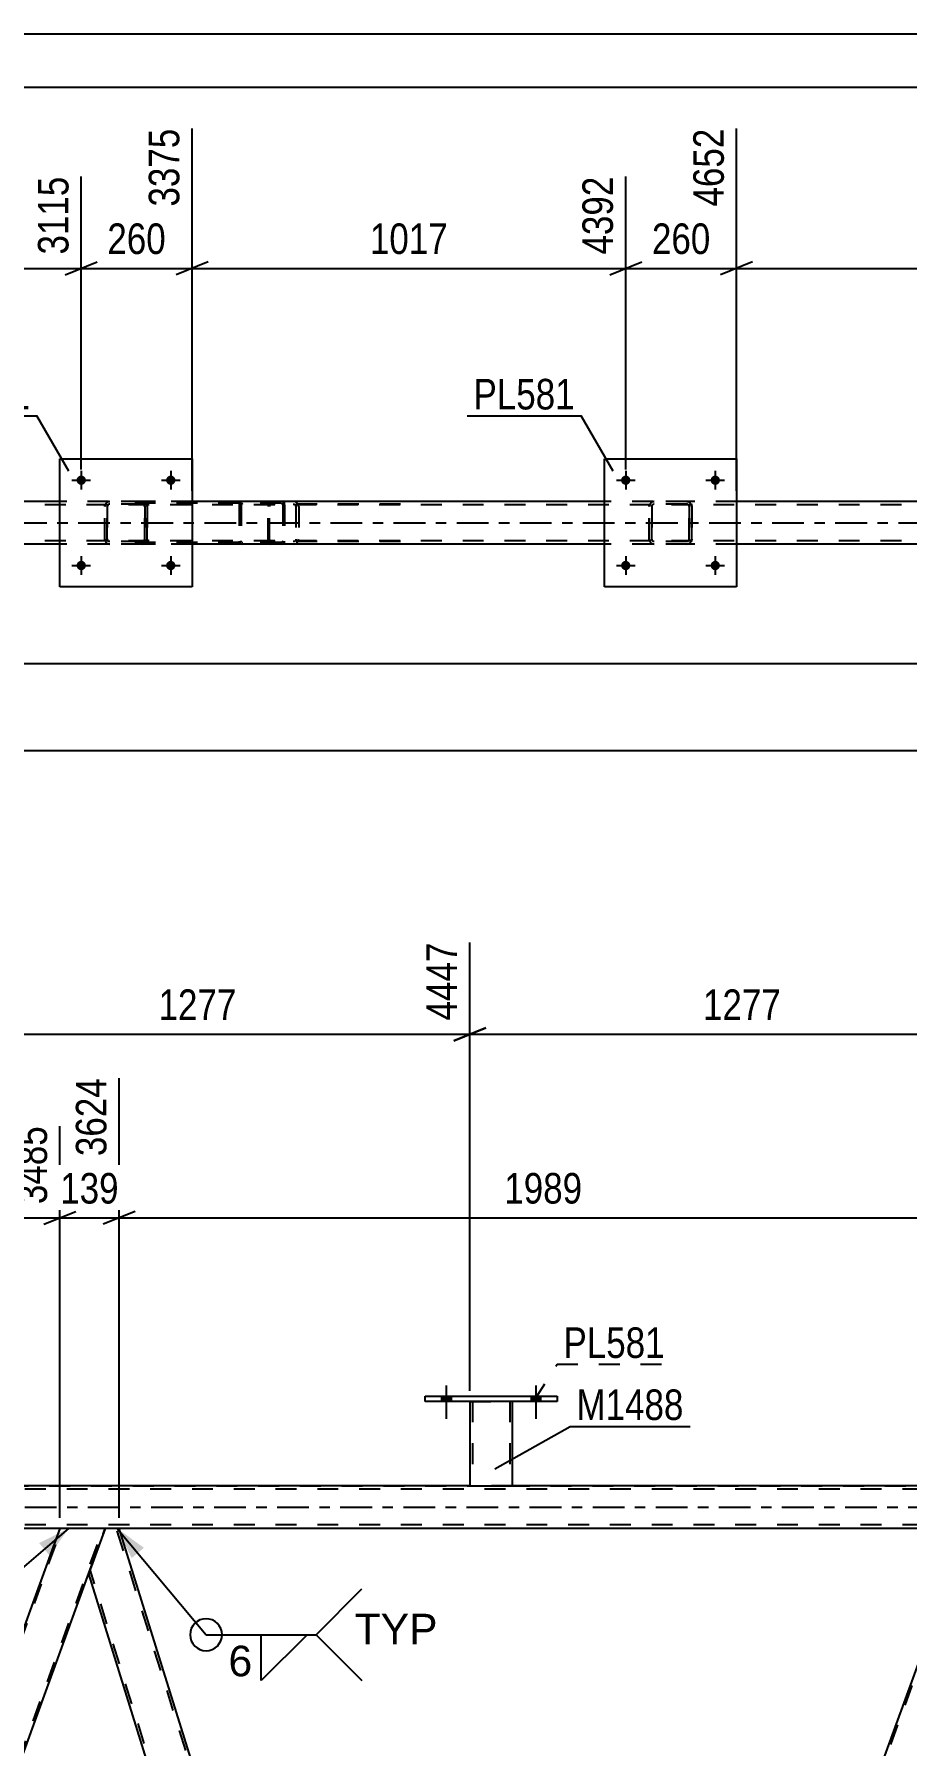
# Model space of a CAD drawing. Header units: millimetres. Extents: x 0 to 841, y 0 to 594.
# Drawn here: x 211.9 to 293.8, y 433.5 to 594 of the extents above; entities that cross this region are included whole.
import ezdxf

# ---------------------------------------------------------------- set-up
doc = ezdxf.new("R2010")
doc.units = ezdxf.units.MM
doc.linetypes.add('DXK_LINE_DOT2', pattern=[3.9198, 1.9599, -1.9599])
doc.linetypes.add('DXK_LINE_DOT3', pattern=[5.9187, 2.979, -0.9799, 0.9799, -0.9799])
doc.styles.add('Arial', font='ARIAL.TTF', dxfattribs={"height": 0.2})
doc.styles.add('Arial Narrow', font='ARIALN.TTF', dxfattribs={"height": 0.2})

# ---------------------------------------------------------------- blocks, each defined once
blk = doc.blocks.new('Unknown-814521909-1135')
at = {"color": 5, "linetype": 'Continuous'}
for p, q in [((841, 594), (0, 594)), ((836, 589), (5, 589))]:
    blk.add_line(p, q, dxfattribs=at)
blk = doc.blocks.new('Bolt-814521909-5167 - 4986')
at = {"linetype": 'Continuous'}
for points in [[(216.75, 544.17, -1), (215.87, 544.17, -1)], [(225.15, 544.17, -1), (224.27, 544.17, -1)]]:
    blk.add_hatch(color=1, dxfattribs=at).paths.add_polyline_path(points)
at = {"color": 1, "linetype": 'Continuous'}
for p, q in [((216.31, 545.05), (216.31, 543.29)), ((224.71, 545.05), (224.71, 543.29)), ((215.43, 544.17), (217.19, 544.17)), ((223.83, 544.17), (225.59, 544.17))]:
    blk.add_line(p, q, dxfattribs=at)
blk = doc.blocks.new('Part-814521909-5061 - 4986')
at = {"color": 7, "linetype": 'DXK_LINE_DOT2'}
for p, q in [((233.86, 549.87), (233.84, 549.69)), ((233.84, 546.65), (233.84, 549.69)), ((233.92, 550.03), (233.86, 549.87)), ((234.01, 550.13), (233.92, 550.03)), ((233.98, 549.69), (233.99, 549.78)), ((233.98, 546.65), (233.98, 549.69)), ((233.99, 549.78), (234.02, 549.86)), ((234.11, 550.17), (234.01, 550.13)), ((234.02, 549.86), (234.06, 549.91)), ((234.06, 549.91), (234.11, 549.93)), ((246.27, 550.17), (234.11, 550.17)), ((246.27, 549.93), (234.11, 549.93)), ((235.39, 549.93), (235.39, 550.17)), ((236.39, 550.13), (236.2, 550.17)), ((236.2, 549.93), (236.3, 549.91)), ((236.3, 549.91), (236.38, 549.86)), ((236.38, 549.86), (236.43, 549.78)), ((236.43, 549.78), (236.45, 549.69)), ((236.45, 549.69), (236.45, 546.65)), ((236.69, 549.77), (236.67, 549.87)), ((236.71, 549.69), (236.69, 549.77)), ((236.71, 549.69), (236.71, 546.65)), ((233.86, 546.46), (233.84, 546.65)), ((233.91, 546.34), (233.86, 546.46)), ((233.92, 546.31), (233.91, 546.34)), ((233.92, 546.31), (234.01, 546.2)), ((233.99, 546.55), (233.98, 546.65)), ((234.02, 546.48), (233.99, 546.55)), ((234.01, 546.2), (234.11, 546.17)), ((234.06, 546.42), (234.02, 546.48)), ((234.11, 546.41), (234.06, 546.42)), ((246.27, 546.41), (234.11, 546.41)), ((246.27, 546.17), (234.11, 546.17)), ((235.39, 546.17), (235.39, 546.41)), ((236.3, 546.42), (236.2, 546.41)), ((236.2, 546.17), (236.39, 546.2)), ((236.38, 546.48), (236.3, 546.42)), ((236.43, 546.55), (236.38, 546.48)), ((236.45, 546.65), (236.43, 546.55)), ((236.67, 546.46), (236.69, 546.56)), ((236.69, 546.56), (236.71, 546.65))]:
    blk.add_line(p, q, dxfattribs=at)
for centre, start, end in [((236.22, 549.67), 23.8494, 68.8059), ((236.22, 546.66), 291.1941, 336.1506)]:
    blk.add_arc(centre, 0.492, start, end, dxfattribs=at)
blk = doc.blocks.new('Bolt-814521909-5166 - 4986')
at = {"linetype": 'Continuous'}
for points in [[(216.75, 552.17, -1), (215.87, 552.17, -1)], [(225.15, 552.17, -1), (224.27, 552.17, -1)]]:
    blk.add_hatch(color=1, dxfattribs=at).paths.add_polyline_path(points)
at = {"color": 1, "linetype": 'Continuous'}
for p, q in [((216.31, 553.05), (216.31, 551.29)), ((224.71, 553.05), (224.71, 551.29)), ((215.43, 552.17), (217.19, 552.17)), ((223.83, 552.17), (225.59, 552.17))]:
    blk.add_line(p, q, dxfattribs=at)
blk = doc.blocks.new('Part-814521909-5015 - 4986')
at = {"color": 7, "linetype": 'DXK_LINE_DOT2'}
for p, q in [((755.79, 549.85), (91.73, 549.85)), ((226.71, 550.17), (214.31, 550.17)), ((277.79, 550.17), (265.39, 550.17)), ((755.79, 546.49), (91.73, 546.49)), ((226.71, 546.17), (214.31, 546.17)), ((277.79, 546.17), (265.39, 546.17))]:
    blk.add_line(p, q, dxfattribs=at)
at = {"color": 2, "linetype": 'Continuous'}
for p, q in [((214.31, 550.17), (175.63, 550.17)), ((265.39, 550.17), (226.71, 550.17)), ((316.47, 550.17), (277.79, 550.17)), ((214.31, 546.17), (175.63, 546.17)), ((265.39, 546.17), (226.71, 546.17)), ((316.47, 546.17), (277.79, 546.17))]:
    blk.add_line(p, q, dxfattribs=at)
at = {"color": 7, "linetype": 'DXK_LINE_DOT3'}
blk.add_line((91.73, 548.17), (755.79, 548.17), dxfattribs=at)
blk = doc.blocks.new('Part-814521909-5137 - 4986')
at = {"color": 2, "linetype": 'Continuous'}
for p, q in [((265.39, 542.17), (265.39, 554.17)), ((265.39, 554.17), (277.79, 554.17)), ((277.79, 554.17), (277.79, 542.17)), ((277.79, 542.17), (265.39, 542.17))]:
    blk.add_line(p, q, dxfattribs=at)
blk = doc.blocks.new('Bolt-814521909-5168 - 4986')
at = {"linetype": 'Continuous'}
for points in [[(267.83, 552.17, -1), (266.95, 552.17, -1)], [(276.23, 552.17, -1), (275.35, 552.17, -1)]]:
    blk.add_hatch(color=1, dxfattribs=at).paths.add_polyline_path(points)
at = {"color": 1, "linetype": 'Continuous'}
for p, q in [((267.39, 553.05), (267.39, 551.29)), ((275.79, 553.05), (275.79, 551.29)), ((266.51, 552.17), (268.27, 552.17)), ((274.91, 552.17), (276.67, 552.17))]:
    blk.add_line(p, q, dxfattribs=at)
blk = doc.blocks.new('Part-814521909-5101 - 4986')
at = {"color": 7, "linetype": 'DXK_LINE_DOT2'}
for p, q in [((235.05, 550.17), (219.72, 550.17)), ((235.05, 550.01), (219.72, 550.01)), ((231.16, 549.97), (231.13, 549.85)), ((231.13, 549.85), (231.13, 546.49)), ((231.3, 549.85), (231.31, 549.91)), ((231.3, 549.85), (231.3, 546.49)), ((231.31, 549.91), (231.35, 549.96)), ((231.47, 550.17), (231.34, 550.14)), ((231.35, 549.96), (231.41, 549.99)), ((231.41, 549.99), (231.47, 550.01)), ((235.18, 550.14), (235.05, 550.17)), ((235.05, 550.01), (235.11, 549.99)), ((235.11, 549.99), (235.14, 549.98)), ((235.14, 549.98), (235.17, 549.96)), ((235.17, 549.96), (235.2, 549.91)), ((235.2, 549.91), (235.22, 549.85)), ((235.22, 549.85), (235.22, 546.49)), ((235.39, 549.85), (235.36, 549.97)), ((235.39, 549.85), (235.39, 546.49)), ((235.05, 546.33), (219.72, 546.33)), ((235.05, 546.17), (219.72, 546.17)), ((231.13, 546.49), (231.16, 546.36)), ((231.31, 546.43), (231.3, 546.49)), ((231.35, 546.37), (231.31, 546.43)), ((231.34, 546.19), (231.47, 546.17)), ((231.35, 546.37), (231.38, 546.35)), ((231.38, 546.35), (231.41, 546.34)), ((231.41, 546.34), (231.47, 546.33)), ((235.11, 546.34), (235.05, 546.33)), ((235.05, 546.17), (235.18, 546.19)), ((235.17, 546.37), (235.11, 546.34)), ((235.2, 546.43), (235.17, 546.37)), ((235.22, 546.49), (235.2, 546.43)), ((235.36, 546.36), (235.39, 546.49))]:
    blk.add_line(p, q, dxfattribs=at)
for centre, start, end in [((231.46, 549.83), 110.7583, 155.6801), ((235.06, 549.83), 24.3199, 69.2417), ((231.46, 546.5), 204.3199, 249.2417), ((235.06, 546.5), 290.7583, 335.6801)]:
    blk.add_arc(centre, 0.331, start, end, dxfattribs=at)
blk = doc.blocks.new('Part-814521909-5131 - 4986')
at = {"color": 2, "linetype": 'Continuous'}
for p, q in [((214.31, 542.17), (214.31, 554.17)), ((214.31, 554.17), (226.71, 554.17)), ((226.71, 554.17), (226.71, 542.17)), ((226.71, 542.17), (214.31, 542.17))]:
    blk.add_line(p, q, dxfattribs=at)
blk = doc.blocks.new('Part-814521909-5132 - 4986')
at = {"color": 7, "linetype": 'DXK_LINE_DOT2'}
for p, q in [((218.51, 549.69), (218.54, 549.87)), ((218.54, 549.87), (218.51, 549.69)), ((218.51, 546.65), (218.51, 549.69)), ((218.51, 549.69), (218.51, 549.69)), ((218.51, 546.65), (218.51, 549.69)), ((218.75, 549.69), (218.77, 549.78)), ((218.77, 549.78), (218.75, 549.69)), ((218.75, 546.65), (218.75, 549.69)), ((218.75, 549.69), (218.75, 549.69)), ((218.75, 549.69), (218.75, 546.65)), ((218.77, 549.78), (218.82, 549.86)), ((218.82, 549.86), (218.77, 549.78)), ((218.8, 550.13), (218.99, 550.17)), ((218.99, 550.17), (218.8, 550.13)), ((218.82, 549.86), (218.9, 549.91)), ((218.99, 549.93), (218.9, 549.91)), ((222.03, 550.17), (218.99, 550.17)), ((222.03, 549.93), (218.99, 549.93)), ((222.03, 550.17), (222.21, 550.13)), ((222.21, 550.13), (222.03, 550.17)), ((222.12, 549.91), (222.03, 549.93)), ((222.2, 549.86), (222.12, 549.91)), ((222.2, 549.86), (222.25, 549.78)), ((222.25, 549.78), (222.2, 549.86)), ((222.25, 549.78), (222.27, 549.69)), ((222.27, 549.69), (222.25, 549.78)), ((222.27, 546.65), (222.27, 549.69)), ((222.27, 549.69), (222.27, 549.69)), ((222.27, 549.69), (222.27, 546.65)), ((222.47, 549.87), (222.51, 549.69)), ((222.51, 549.69), (222.47, 549.87)), ((222.51, 546.65), (222.51, 549.69)), ((222.51, 549.69), (222.51, 549.69)), ((222.51, 549.69), (222.51, 546.65)), ((218.51, 546.65), (218.51, 546.65)), ((218.54, 546.46), (218.51, 546.65)), ((218.51, 546.65), (218.54, 546.46)), ((218.75, 546.65), (218.75, 546.65)), ((218.77, 546.55), (218.75, 546.65)), ((218.75, 546.65), (218.77, 546.55)), ((218.82, 546.48), (218.77, 546.55)), ((218.77, 546.55), (218.82, 546.48)), ((218.99, 546.17), (218.8, 546.2)), ((218.8, 546.2), (218.99, 546.17)), ((218.9, 546.42), (218.82, 546.48)), ((218.99, 546.41), (218.9, 546.42)), ((222.03, 546.41), (218.99, 546.41)), ((222.03, 546.17), (218.99, 546.17)), ((222.12, 546.42), (222.03, 546.41)), ((222.21, 546.2), (222.03, 546.17)), ((222.03, 546.17), (222.21, 546.2)), ((222.2, 546.48), (222.12, 546.42)), ((222.25, 546.55), (222.2, 546.48)), ((222.2, 546.48), (222.25, 546.55)), ((222.27, 546.65), (222.25, 546.55)), ((222.25, 546.55), (222.27, 546.65)), ((222.27, 546.65), (222.27, 546.65)), ((222.51, 546.65), (222.47, 546.46)), ((222.47, 546.46), (222.51, 546.65)), ((222.51, 546.65), (222.51, 546.65))]:
    blk.add_line(p, q, dxfattribs=at)
at = {"color": 7, "linetype": 'DXK_LINE_DOT3'}
blk.add_line((220.51, 548.17), (220.51, 548.17), dxfattribs=at)
at = {"color": 7, "linetype": 'DXK_LINE_DOT2'}
for centre, start, end in [((218.99, 549.69), 112.5, 157.5), ((218.99, 549.69), 112.5, 157.5), ((222.03, 549.69), 22.5, 67.5), ((222.03, 549.69), 22.5, 67.5), ((218.99, 546.65), 202.5, 247.5), ((218.99, 546.65), 202.5, 247.5), ((222.03, 546.65), 292.5, 337.5), ((222.03, 546.65), 292.5, 337.5)]:
    blk.add_arc(centre, 0.48, start, end, dxfattribs=at)
blk = doc.blocks.new('Part-814521909-5138 - 4986')
at = {"color": 7, "linetype": 'DXK_LINE_DOT2'}
for p, q in [((269.59, 549.69), (269.62, 549.87)), ((269.62, 549.87), (269.59, 549.69)), ((269.59, 546.65), (269.59, 549.69)), ((269.59, 549.69), (269.59, 549.69)), ((269.59, 546.65), (269.59, 549.69)), ((269.83, 549.69), (269.85, 549.78)), ((269.85, 549.78), (269.83, 549.69)), ((269.83, 546.65), (269.83, 549.69)), ((269.83, 549.69), (269.83, 549.69)), ((269.83, 549.69), (269.83, 546.65)), ((269.85, 549.78), (269.9, 549.86)), ((269.9, 549.86), (269.85, 549.78)), ((269.88, 550.13), (270.07, 550.17)), ((270.07, 550.17), (269.88, 550.13)), ((269.9, 549.86), (269.98, 549.91)), ((270.07, 549.93), (269.98, 549.91)), ((273.11, 550.17), (270.07, 550.17)), ((273.11, 549.93), (270.07, 549.93)), ((273.11, 550.17), (273.29, 550.13)), ((273.29, 550.13), (273.11, 550.17)), ((273.2, 549.91), (273.11, 549.93)), ((273.28, 549.86), (273.2, 549.91)), ((273.28, 549.86), (273.33, 549.78)), ((273.33, 549.78), (273.28, 549.86)), ((273.33, 549.78), (273.35, 549.69)), ((273.35, 549.69), (273.33, 549.78)), ((273.35, 546.65), (273.35, 549.69)), ((273.35, 549.69), (273.35, 549.69)), ((273.35, 549.69), (273.35, 546.65)), ((273.55, 549.87), (273.59, 549.69)), ((273.59, 549.69), (273.55, 549.87)), ((273.59, 546.65), (273.59, 549.69)), ((273.59, 549.69), (273.59, 549.69)), ((273.59, 549.69), (273.59, 546.65)), ((269.59, 546.65), (269.59, 546.65)), ((269.62, 546.46), (269.59, 546.65)), ((269.59, 546.65), (269.62, 546.46)), ((269.83, 546.65), (269.83, 546.65)), ((269.85, 546.55), (269.83, 546.65)), ((269.83, 546.65), (269.85, 546.55)), ((269.9, 546.48), (269.85, 546.55)), ((269.85, 546.55), (269.9, 546.48)), ((270.07, 546.17), (269.88, 546.2)), ((269.88, 546.2), (270.07, 546.17)), ((269.98, 546.42), (269.9, 546.48)), ((270.07, 546.41), (269.98, 546.42)), ((273.11, 546.41), (270.07, 546.41)), ((273.11, 546.17), (270.07, 546.17)), ((273.2, 546.42), (273.11, 546.41)), ((273.29, 546.2), (273.11, 546.17)), ((273.11, 546.17), (273.29, 546.2)), ((273.28, 546.48), (273.2, 546.42)), ((273.33, 546.55), (273.28, 546.48)), ((273.28, 546.48), (273.33, 546.55)), ((273.35, 546.65), (273.33, 546.55)), ((273.33, 546.55), (273.35, 546.65)), ((273.35, 546.65), (273.35, 546.65)), ((273.59, 546.65), (273.55, 546.46)), ((273.55, 546.46), (273.59, 546.65)), ((273.59, 546.65), (273.59, 546.65))]:
    blk.add_line(p, q, dxfattribs=at)
at = {"color": 7, "linetype": 'DXK_LINE_DOT3'}
blk.add_line((271.59, 548.17), (271.59, 548.17), dxfattribs=at)
at = {"color": 7, "linetype": 'DXK_LINE_DOT2'}
for centre, start, end in [((270.07, 549.69), 112.5, 157.5), ((270.07, 549.69), 112.5, 157.5), ((273.11, 549.69), 22.5, 67.5), ((273.11, 549.69), 22.5, 67.5), ((270.07, 546.65), 202.5, 247.5), ((270.07, 546.65), 202.5, 247.5), ((273.11, 546.65), 292.5, 337.5), ((273.11, 546.65), 292.5, 337.5)]:
    blk.add_arc(centre, 0.48, start, end, dxfattribs=at)
blk = doc.blocks.new('Bolt-814521909-5169 - 4986')
at = {"linetype": 'Continuous'}
for points in [[(267.83, 544.17, -1), (266.95, 544.17, -1)], [(276.23, 544.17, -1), (275.35, 544.17, -1)]]:
    blk.add_hatch(color=1, dxfattribs=at).paths.add_polyline_path(points)
at = {"color": 1, "linetype": 'Continuous'}
for p, q in [((267.39, 545.05), (267.39, 543.29)), ((275.79, 545.05), (275.79, 543.29)), ((266.51, 544.17), (268.27, 544.17)), ((274.91, 544.17), (276.67, 544.17))]:
    blk.add_line(p, q, dxfattribs=at)
blk = doc.blocks.new('Bolt-814521909-3278 - 3269')
at = {"linetype": 'Continuous'}
for points in [[(250.12, 465.77), (251, 465.77), (251, 466.25), (250.12, 466.25)], [(258.52, 465.77), (259.4, 465.77), (259.4, 466.25), (258.52, 466.25)]]:
    blk.add_hatch(color=1, dxfattribs=at).paths.add_polyline_path(points)
at = {"color": 1, "linetype": 'Continuous'}
for p, q in [((250.56, 467.25), (250.56, 464.13)), ((258.96, 467.25), (258.96, 464.13)), ((250.12, 466.25), (250.12, 465.77)), ((251, 466.25), (251, 465.77)), ((258.52, 466.25), (258.52, 465.77)), ((259.4, 466.25), (259.4, 465.77))]:
    blk.add_line(p, q, dxfattribs=at)
blk = doc.blocks.new('Bolt-814521909-3279 - 3269')
at = {"linetype": 'Continuous'}
for points in [[(250.12, 465.77), (251, 465.77), (251, 466.25), (250.12, 466.25)], [(258.52, 465.77), (259.4, 465.77), (259.4, 466.25), (258.52, 466.25)]]:
    blk.add_hatch(color=1, dxfattribs=at).paths.add_polyline_path(points)
at = {"color": 1, "linetype": 'Continuous'}
for p, q in [((250.56, 467.25), (250.56, 464.13)), ((258.96, 467.25), (258.96, 464.13)), ((250.12, 466.25), (250.12, 465.77)), ((251, 466.25), (251, 465.77)), ((258.52, 466.25), (258.52, 465.77)), ((259.4, 466.25), (259.4, 465.77))]:
    blk.add_line(p, q, dxfattribs=at)
blk = doc.blocks.new('Part-814521909-3369 - 3269')
at = {"color": 2, "linetype": 'Continuous'}
for p, q in [((248.56, 466.25), (260.96, 466.25)), ((248.56, 465.77), (248.56, 466.25)), ((260.96, 465.77), (248.56, 465.77)), ((260.96, 466.25), (260.96, 465.77))]:
    blk.add_line(p, q, dxfattribs=at)
blk = doc.blocks.new('Part-814521909-3374 - 3269')
at = {"color": 2, "linetype": 'Continuous'}
for p, q in [((252.76, 465.77), (252.76, 457.86)), ((256.76, 457.86), (256.76, 465.77)), ((252.76, 457.86), (256.76, 457.86))]:
    blk.add_line(p, q, dxfattribs=at)
at = {"color": 7, "linetype": 'DXK_LINE_DOT2'}
for p, q in [((252.76, 465.77), (256.76, 465.77)), ((252.76, 465.77), (252.76, 465.77)), ((252.76, 465.77), (252.76, 465.77)), ((253, 465.77), (253, 457.86)), ((256.52, 465.77), (256.52, 457.86)), ((256.76, 465.77), (256.76, 465.77)), ((256.76, 465.77), (256.76, 465.77)), ((256.46, 457.86), (256.5, 457.86)), ((256.46, 457.86), (256.5, 457.86)), ((256.5, 457.86), (256.52, 457.86)), ((256.5, 457.86), (256.52, 457.86))]:
    blk.add_line(p, q, dxfattribs=at)
blk = doc.blocks.new('Part-814521909-3594 - 3269')
at = {"color": 7, "linetype": 'DXK_LINE_DOT2'}
for p, q in [((170.35, 332.64), (214.47, 453.86)), ((174.26, 332.64), (218.38, 453.86)), ((217.03, 449.66), (218.56, 453.86)), ((170.18, 332.64), (171.93, 337.46)), ((174.43, 332.64), (176.19, 337.46)), ((174.43, 332.64), (170.18, 332.64))]:
    blk.add_line(p, q, dxfattribs=at)
at = {"color": 2, "linetype": 'Continuous'}
for p, q in [((214.3, 453.86), (171.93, 337.46)), ((218.56, 453.86), (214.3, 453.86)), ((176.19, 337.46), (217.03, 449.66))]:
    blk.add_line(p, q, dxfattribs=at)
blk = doc.blocks.new('Part-814521909-3675 - 3269')
at = {"color": 7, "linetype": 'DXK_LINE_DOT2'}
for p, q in [((781.36, 457.54), (74.89, 457.54)), ((150.59, 457.86), (781.36, 457.86)), ((256.76, 457.86), (252.76, 457.86)), ((781.36, 454.18), (74.89, 454.18)), ((219.87, 453.86), (214.3, 453.86))]:
    blk.add_line(p, q, dxfattribs=at)
at = {"color": 2, "linetype": 'Continuous'}
for p, q in [((252.76, 457.86), (205.67, 457.86)), ((303.84, 457.86), (256.76, 457.86)), ((214.3, 453.86), (134.74, 453.86)), ((299.43, 453.86), (219.87, 453.86))]:
    blk.add_line(p, q, dxfattribs=at)
at = {"color": 7, "linetype": 'DXK_LINE_DOT3'}
blk.add_line((74.89, 455.86), (781.36, 455.86), dxfattribs=at)
blk = doc.blocks.new('Part-814521909-3685 - 3269')
at = {"color": 7, "linetype": 'DXK_LINE_DOT2'}
for p, q in [((299.6, 453.86), (255.48, 332.64)), ((303.52, 453.86), (259.4, 332.64)), ((303.69, 453.86), (302.16, 449.66)), ((256.56, 336.06), (255.31, 332.64)), ((259.57, 332.64), (255.31, 332.64))]:
    blk.add_line(p, q, dxfattribs=at)
at = {"color": 2, "linetype": 'Continuous'}
for p, q in [((299.43, 453.86), (256.56, 336.06)), ((303.69, 453.86), (299.43, 453.86)), ((302.16, 449.66), (259.57, 332.64))]:
    blk.add_line(p, q, dxfattribs=at)
blk = doc.blocks.new('Part-814521909-3690 - 3269')
at = {"color": 2, "linetype": 'Continuous'}
for p, q in [((218.56, 453.86), (217.03, 449.67)), ((219.87, 453.86), (218.56, 453.86)), ((256.58, 336.11), (219.87, 453.86)), ((253.47, 332.64), (217.01, 449.61)), ((217.03, 449.67), (217.03, 449.66)), ((255.31, 332.64), (256.56, 336.06))]:
    blk.add_line(p, q, dxfattribs=at)
at = {"color": 7, "linetype": 'DXK_LINE_DOT2'}
for p, q in [((256.44, 335.74), (219.62, 453.86)), ((217.03, 449.67), (217.01, 449.61)), ((253.72, 332.64), (217.14, 449.98)), ((256.56, 336.06), (256.58, 336.11)), ((255.31, 332.64), (253.47, 332.64))]:
    blk.add_line(p, q, dxfattribs=at)
blk = doc.blocks.new('StraightDimension-814521909-5855 - 4986')
at = {"color": 7, "linetype": 'Continuous'}
blk.add_line((91.09, 526.82), (798.35, 526.82), dxfattribs=at)
blk = doc.blocks.new('StraightDimension-814521909-5287 - 4986')
at = {"color": 7, "linetype": 'Continuous'}
blk.add_line((91.73, 534.97), (797.71, 534.97), dxfattribs=at)
blk = doc.blocks.new('StraightDimension-814521909-5367 - 4986')
at = {"color": 7, "linetype": 'Continuous'}
for p, q in [((175.63, 551.17), (175.63, 585.16)), ((216.31, 553.17), (216.31, 580.66)), ((177.13, 572.64), (174.13, 571.44)), ((175.63, 572.04), (216.31, 572.04)), ((214.81, 571.44), (217.81, 572.64))]:
    blk.add_line(p, q, dxfattribs=at)
at = {"color": 0, "linetype": 'Continuous'}
blk.add_wipeout([(215.71, 581.26), (211.51, 581.26), (211.51, 572.74), (215.71, 572.74)], dxfattribs=at)
at = {"color": 0}
blk.add_wipeout([(200.22, 572.79), (200.22, 576.99), (191.71, 576.99), (191.71, 572.79)], dxfattribs=at)
at = {"color": 3, "linetype": 'Continuous', "style": 'Arial Narrow'}
blk.add_text('3115', height=2.863, rotation=90.0002, dxfattribs=at).set_placement((215.11, 573.34))
at = {"color": 3, "style": 'Arial Narrow'}
blk.add_text('1017', height=2.863, dxfattribs=at).set_placement((192.31, 573.39))
blk = doc.blocks.new('StraightDimension-814521909-5387 - 4986')
at = {"color": 7, "linetype": 'Continuous'}
for p, q in [((226.71, 551.17), (226.71, 585.16)), ((216.31, 553.17), (216.31, 580.66)), ((214.81, 571.44), (217.81, 572.64)), ((216.31, 572.04), (226.71, 572.04)), ((228.21, 572.64), (225.21, 571.44))]:
    blk.add_line(p, q, dxfattribs=at)
at = {"color": 0}
blk.add_wipeout([(224.85, 572.79), (224.85, 576.99), (218.16, 576.99), (218.16, 572.79)], dxfattribs=at)
at = {"color": 3, "style": 'Arial Narrow'}
blk.add_text('260', height=2.863, dxfattribs=at).set_placement((218.76, 573.39))
at = {"color": 0, "linetype": 'Continuous'}
blk.add_wipeout([(226.11, 585.76), (221.91, 585.76), (221.91, 577.24), (226.11, 577.24)], dxfattribs=at)
at = {"color": 3, "linetype": 'Continuous', "style": 'Arial Narrow'}
blk.add_text('3375', height=2.863, rotation=90.0002, dxfattribs=at).set_placement((225.51, 577.84))
blk = doc.blocks.new('StraightDimension-814521909-5407 - 4986')
at = {"color": 7, "linetype": 'Continuous'}
for p, q in [((226.71, 551.17), (226.71, 585.16)), ((267.39, 553.17), (267.39, 580.66)), ((228.21, 572.64), (225.21, 571.44)), ((226.71, 572.04), (267.39, 572.04)), ((265.89, 571.44), (268.89, 572.64))]:
    blk.add_line(p, q, dxfattribs=at)
at = {"color": 0, "linetype": 'Continuous'}
blk.add_wipeout([(266.79, 581.26), (262.59, 581.26), (262.59, 572.74), (266.79, 572.74)], dxfattribs=at)
at = {"color": 0}
blk.add_wipeout([(251.3, 572.79), (251.3, 576.99), (242.79, 576.99), (242.79, 572.79)], dxfattribs=at)
at = {"color": 3, "linetype": 'Continuous', "style": 'Arial Narrow'}
blk.add_text('4392', height=2.863, rotation=90.0002, dxfattribs=at).set_placement((266.19, 573.34))
at = {"color": 3, "style": 'Arial Narrow'}
blk.add_text('1017', height=2.863, dxfattribs=at).set_placement((243.39, 573.39))
blk = doc.blocks.new('StraightDimension-814521909-5427 - 4986')
at = {"color": 7, "linetype": 'Continuous'}
for p, q in [((277.79, 551.17), (277.79, 585.16)), ((267.39, 553.17), (267.39, 580.66)), ((265.89, 571.44), (268.89, 572.64)), ((267.39, 572.04), (277.79, 572.04)), ((279.29, 572.64), (276.29, 571.44))]:
    blk.add_line(p, q, dxfattribs=at)
at = {"color": 0}
blk.add_wipeout([(275.93, 572.79), (275.93, 576.99), (269.25, 576.99), (269.25, 572.79)], dxfattribs=at)
at = {"color": 3, "style": 'Arial Narrow'}
blk.add_text('260', height=2.863, dxfattribs=at).set_placement((269.85, 573.39))
at = {"color": 0, "linetype": 'Continuous'}
blk.add_wipeout([(277.19, 585.76), (272.99, 585.76), (272.99, 577.24), (277.19, 577.24)], dxfattribs=at)
at = {"color": 3, "linetype": 'Continuous', "style": 'Arial Narrow'}
blk.add_text('4652', height=2.863, rotation=90.0002, dxfattribs=at).set_placement((276.59, 577.84))
blk = doc.blocks.new('StraightDimension-814521909-5447 - 4986')
at = {"color": 7, "linetype": 'Continuous'}
for p, q in [((277.79, 551.17), (277.79, 585.16)), ((318.47, 553.17), (318.47, 580.66)), ((279.29, 572.64), (276.29, 571.44)), ((277.79, 572.04), (318.47, 572.04)), ((316.97, 571.44), (319.97, 572.64))]:
    blk.add_line(p, q, dxfattribs=at)
at = {"color": 0, "linetype": 'Continuous'}
blk.add_wipeout([(317.87, 581.26), (313.67, 581.26), (313.67, 572.74), (317.87, 572.74)], dxfattribs=at)
at = {"color": 0}
blk.add_wipeout([(302.38, 572.79), (302.38, 576.99), (293.87, 576.99), (293.87, 572.79)], dxfattribs=at)
at = {"color": 3, "linetype": 'Continuous', "style": 'Arial Narrow'}
blk.add_text('5669', height=2.863, rotation=90.0002, dxfattribs=at).set_placement((317.27, 573.34))
at = {"color": 3, "style": 'Arial Narrow'}
blk.add_text('1017', height=2.863, dxfattribs=at).set_placement((294.47, 573.39))
blk = doc.blocks.new('StraightDimension-814521909-4849 - 3269')
at = {"color": 7, "linetype": 'Continuous'}
for p, q in [((134.74, 454.86), (134.74, 496.09)), ((214.3, 454.86), (214.3, 491.59)), ((136.24, 483.58), (133.24, 482.38)), ((212.8, 482.38), (215.8, 483.58)), ((134.74, 482.98), (214.3, 482.98))]:
    blk.add_line(p, q, dxfattribs=at)
at = {"color": 0, "linetype": 'Continuous'}
blk.add_wipeout([(213.7, 492.19), (209.5, 492.19), (209.5, 483.68), (213.7, 483.68)], dxfattribs=at)
at = {"color": 0}
blk.add_wipeout([(178.77, 483.73), (178.77, 487.93), (170.26, 487.93), (170.26, 483.73)], dxfattribs=at)
at = {"color": 3, "linetype": 'Continuous', "style": 'Arial Narrow'}
blk.add_text('3485', height=2.863, rotation=90.0002, dxfattribs=at).set_placement((213.1, 484.28))
at = {"color": 3, "style": 'Arial Narrow'}
blk.add_text('1989', height=2.863, dxfattribs=at).set_placement((170.86, 484.33))
blk = doc.blocks.new('StraightDimension-814521909-4025 - 3269')
at = {"color": 7, "linetype": 'Continuous'}
for p, q in [((201.67, 466.77), (201.67, 508.81)), ((252.76, 466.77), (252.76, 508.81)), ((203.17, 500.8), (200.17, 499.6)), ((201.67, 500.2), (252.76, 500.2)), ((251.26, 499.6), (254.26, 500.8))]:
    blk.add_line(p, q, dxfattribs=at)
at = {"color": 0, "linetype": 'Continuous'}
blk.add_wipeout([(252.16, 509.41), (247.96, 509.41), (247.96, 500.9), (252.16, 500.9)], dxfattribs=at)
at = {"color": 0}
blk.add_wipeout([(231.47, 500.95), (231.47, 505.15), (222.96, 505.15), (222.96, 500.95)], dxfattribs=at)
at = {"color": 3, "linetype": 'Continuous', "style": 'Arial Narrow'}
blk.add_text('4447', height=2.863, rotation=90.0002, dxfattribs=at).set_placement((251.56, 501.5))
at = {"color": 3, "style": 'Arial Narrow'}
blk.add_text('1277', height=2.863, dxfattribs=at).set_placement((223.56, 501.55))
blk = doc.blocks.new('StraightDimension-814521909-4035 - 3269')
at = {"color": 7, "linetype": 'Continuous'}
for p, q in [((252.76, 466.77), (252.76, 508.81)), ((303.84, 466.77), (303.84, 508.81)), ((254.26, 500.8), (251.26, 499.6)), ((252.76, 500.2), (303.84, 500.2)), ((302.34, 499.6), (305.34, 500.8))]:
    blk.add_line(p, q, dxfattribs=at)
at = {"color": 0, "linetype": 'Continuous'}
blk.add_wipeout([(303.24, 509.41), (299.04, 509.41), (299.04, 500.9), (303.24, 500.9)], dxfattribs=at)
at = {"color": 0}
blk.add_wipeout([(282.55, 500.95), (282.55, 505.15), (274.04, 505.15), (274.04, 500.95)], dxfattribs=at)
at = {"color": 3, "linetype": 'Continuous', "style": 'Arial Narrow'}
blk.add_text('5724', height=2.863, rotation=90.0002, dxfattribs=at).set_placement((302.64, 501.5))
at = {"color": 3, "style": 'Arial Narrow'}
blk.add_text('1277', height=2.863, dxfattribs=at).set_placement((274.64, 501.55))
blk = doc.blocks.new('StraightDimension-814521909-4811 - 3269')
at = {"color": 7, "linetype": 'Continuous'}
for p, q in [((219.87, 454.86), (219.87, 496.09)), ((299.43, 454.86), (299.43, 491.59)), ((221.37, 483.58), (218.37, 482.38)), ((297.93, 482.38), (300.93, 483.58)), ((219.87, 482.98), (299.43, 482.98))]:
    blk.add_line(p, q, dxfattribs=at)
at = {"color": 0, "linetype": 'Continuous'}
blk.add_wipeout([(298.83, 492.19), (294.63, 492.19), (294.63, 483.68), (298.83, 483.68)], dxfattribs=at)
at = {"color": 0}
blk.add_wipeout([(263.91, 483.73), (263.91, 487.93), (255.4, 487.93), (255.4, 483.73)], dxfattribs=at)
at = {"color": 3, "linetype": 'Continuous', "style": 'Arial Narrow'}
blk.add_text('5613', height=2.863, rotation=90.0002, dxfattribs=at).set_placement((298.23, 484.28))
at = {"color": 3, "style": 'Arial Narrow'}
blk.add_text('1989', height=2.863, dxfattribs=at).set_placement((256, 484.33))
blk = doc.blocks.new('StraightDimension-814521909-4830 - 3269')
at = {"color": 7, "linetype": 'Continuous'}
for p, q in [((219.87, 454.86), (219.87, 496.09)), ((214.3, 454.86), (214.3, 491.59)), ((212.8, 482.38), (215.8, 483.58)), ((221.37, 483.58), (218.37, 482.38)), ((214.3, 482.98), (219.87, 482.98))]:
    blk.add_line(p, q, dxfattribs=at)
at = {"color": 0}
blk.add_wipeout([(220.43, 483.73), (220.43, 487.93), (213.74, 487.93), (213.74, 483.73)], dxfattribs=at)
at = {"color": 3, "style": 'Arial Narrow'}
blk.add_text('139', height=2.863, dxfattribs=at).set_placement((214.34, 484.33))
at = {"color": 0, "linetype": 'Continuous'}
blk.add_wipeout([(219.27, 496.69), (215.07, 496.69), (215.07, 488.18), (219.27, 488.18)], dxfattribs=at)
at = {"color": 3, "linetype": 'Continuous', "style": 'Arial Narrow'}
blk.add_text('3624', height=2.863, rotation=90.0002, dxfattribs=at).set_placement((218.67, 488.78))
blk = doc.blocks.new('Mark-814521909-5133 - 4986')
at = {"color": 0}
blk.add_wipeout([(262.62, 558.81), (262.62, 561.81), (253.11, 561.81), (253.11, 558.81)], dxfattribs=at)
blk.add_wipeout([(262.62, 558.81), (262.62, 561.81), (253.11, 561.81), (253.11, 558.81)], dxfattribs=at)
at = {"color": 30, "linetype": 'Continuous'}
for p in [(252.51, 558.21), (266.22, 553.02)]:
    blk.add_line(p, (263.22, 558.21), dxfattribs=at)
at = {"color": 3, "style": 'Arial Narrow'}
blk.add_text('PL581', height=2.863, dxfattribs=at).set_placement((253.11, 558.81))
blk = doc.blocks.new('Mark-814521909-5127 - 4986')
at = {"color": 0}
blk.add_wipeout([(211.54, 558.81), (211.54, 561.81), (202.03, 561.81), (202.03, 558.81)], dxfattribs=at)
blk.add_wipeout([(211.54, 558.81), (211.54, 561.81), (202.03, 561.81), (202.03, 558.81)], dxfattribs=at)
at = {"color": 30, "linetype": 'Continuous'}
for p in [(201.43, 558.21), (215.14, 553.02)]:
    blk.add_line(p, (212.14, 558.21), dxfattribs=at)
at = {"color": 3, "style": 'Arial Narrow'}
blk.add_text('PL581', height=2.863, dxfattribs=at).set_placement((202.03, 558.81))
blk = doc.blocks.new('Mark-814521909-3365 - 3269')
at = {"color": 0}
blk.add_wipeout([(271.05, 469.85), (271.05, 472.85), (261.55, 472.85), (261.55, 469.85)], dxfattribs=at)
blk.add_wipeout([(271.05, 469.85), (271.05, 472.85), (261.55, 472.85), (261.55, 469.85)], dxfattribs=at)
at = {"color": 30, "linetype": 'DXK_LINE_DOT2'}
for p, q in [((258.75, 465.77), (260.95, 469.25)), ((260.95, 469.25), (271.65, 469.25))]:
    blk.add_line(p, q, dxfattribs=at)
at = {"color": 3, "style": 'Arial Narrow'}
blk.add_text('PL581', height=2.863, dxfattribs=at).set_placement((261.55, 469.85))
blk = doc.blocks.new('Mark-814521909-3370 - 3269')
at = {"color": 0}
blk.add_wipeout([(272.82, 464.03), (272.82, 467.03), (262.77, 467.03), (262.77, 464.03)], dxfattribs=at)
blk.add_wipeout([(272.82, 464.03), (272.82, 467.03), (262.77, 467.03), (262.77, 464.03)], dxfattribs=at)
at = {"color": 30, "linetype": 'Continuous'}
for p, q in [((255.1, 459.44), (262.17, 463.43)), ((262.17, 463.43), (273.42, 463.43))]:
    blk.add_line(p, q, dxfattribs=at)
at = {"color": 3, "style": 'Arial Narrow'}
blk.add_text('M1488', height=2.863, dxfattribs=at).set_placement((262.77, 464.03))
blk = doc.blocks.new('WeldMark-814521909-4926 - 3269')
at = {"linetype": 'Continuous'}
blk.add_hatch(color=30, dxfattribs=at).paths.add_polyline_path([(212.36, 452.48), (215.13, 453.86), (213.33, 451.34)])
at = {"color": 30, "linetype": 'Continuous'}
blk.add_line((215.13, 453.86), (204.84, 445.08), dxfattribs=at)
at = {"color": 3, "linetype": 'Continuous'}
for q in [(188.13, 449.36), (188.13, 440.79)]:
    blk.add_line((192.42, 445.08), q, dxfattribs=at)
for start, end in [(90, 270), (270, 90)]:
    blk.add_arc((204.84, 445.08), 1.5, start, end, dxfattribs=at)
at = {"color": 0}
blk.add_wipeout([(196.94, 440.98), (196.94, 444.38), (194.32, 444.38), (194.32, 440.98)], dxfattribs=at)
at = {"color": 30, "linetype": 'Continuous'}
blk.add_line((192.42, 445.08), (204.84, 445.08), dxfattribs=at)
at = {"color": 3, "linetype": 'Continuous'}
for p, q in [((197.6, 445.08), (201.88, 445.08)), ((201.88, 445.08), (197.6, 440.79)), ((197.6, 440.79), (197.6, 445.08))]:
    blk.add_line(p, q, dxfattribs=at)
at = {"color": 3, "style": 'Arial'}
blk.add_text('6', height=2.87, dxfattribs=at).set_placement((194.52, 441.18))
at = {"color": 0, "linetype": 'Continuous'}
blk.add_wipeout([(188.52, 444.18), (188.52, 447.18), (180.74, 447.18), (180.74, 444.18)], dxfattribs=at)
blk.add_wipeout([(188.52, 444.18), (188.52, 447.18), (180.74, 447.18), (180.74, 444.18)], dxfattribs=at)
at = {"color": 3, "linetype": 'Continuous', "style": 'Arial'}
blk.add_text('TYP', height=2.865, dxfattribs=at).set_placement((180.74, 444.18))
blk = doc.blocks.new('WeldMark-814521909-4939 - 3269')
at = {"linetype": 'Continuous'}
blk.add_hatch(color=30, dxfattribs=at).paths.add_polyline_path([(221.04, 451.08), (219.69, 453.86), (222.19, 452.04)])
at = {"color": 30, "linetype": 'Continuous'}
blk.add_line((219.69, 453.86), (228.02, 443.89), dxfattribs=at)
at = {"color": 3, "linetype": 'Continuous'}
for q in [(242.63, 448.18), (242.63, 439.61)]:
    blk.add_line((238.35, 443.89), q, dxfattribs=at)
blk.add_arc((228.02, 443.89), 1.5, 90, 270, dxfattribs=at)
at = {"color": 0}
blk.add_wipeout([(232.55, 439.79), (232.55, 443.19), (229.92, 443.19), (229.92, 439.79)], dxfattribs=at)
at = {"color": 30, "linetype": 'Continuous'}
blk.add_line((228.02, 443.89), (238.35, 443.89), dxfattribs=at)
at = {"color": 3, "linetype": 'Continuous'}
for p, q in [((233.2, 443.89), (237.49, 443.89)), ((237.49, 443.89), (233.2, 439.61)), ((233.2, 439.61), (233.2, 443.89))]:
    blk.add_line(p, q, dxfattribs=at)
blk.add_arc((228.02, 443.89), 1.5, 270, 90, dxfattribs=at)
at = {"color": 3, "style": 'Arial'}
blk.add_text('6', height=2.87, dxfattribs=at).set_placement((230.12, 439.99))
at = {"color": 0, "linetype": 'Continuous'}
blk.add_wipeout([(249.72, 442.99), (249.72, 445.99), (241.95, 445.99), (241.95, 442.99)], dxfattribs=at)
blk.add_wipeout([(249.72, 442.99), (249.72, 445.99), (241.95, 445.99), (241.95, 442.99)], dxfattribs=at)
at = {"color": 3, "linetype": 'Continuous', "style": 'Arial'}
blk.add_text('TYP', height=2.865, dxfattribs=at).set_placement((241.95, 442.99))

msp = doc.modelspace()

# ---------------------------------------------------------------- block references
for name in ['Unknown-814521909-1135', 'Part-814521909-5131 - 4986', 'Part-814521909-5137 - 4986', 'Bolt-814521909-5166 - 4986', 'Bolt-814521909-5168 - 4986', 'Part-814521909-5015 - 4986', 'Part-814521909-5132 - 4986', 'Part-814521909-5101 - 4986', 'Part-814521909-5061 - 4986', 'Part-814521909-5138 - 4986', 'Bolt-814521909-5167 - 4986', 'Bolt-814521909-5169 - 4986', 'Bolt-814521909-3278 - 3269', 'Bolt-814521909-3279 - 3269', 'Part-814521909-3369 - 3269', 'Part-814521909-3374 - 3269', 'Part-814521909-3675 - 3269', 'Part-814521909-3594 - 3269', 'Part-814521909-3690 - 3269', 'Part-814521909-3685 - 3269']:
    msp.add_blockref(name, (0, 0))

# ---------------------------------------------------------------- next in the draw order: block references
for name in ['StraightDimension-814521909-5367 - 4986', 'StraightDimension-814521909-5855 - 4986', 'StraightDimension-814521909-4849 - 3269', 'WeldMark-814521909-4926 - 3269', 'WeldMark-814521909-4939 - 3269']:
    msp.add_blockref(name, (0, 0))

# ---------------------------------------------------------------- next in the draw order: block references
for name in ['StraightDimension-814521909-5387 - 4986', 'StraightDimension-814521909-5287 - 4986', 'StraightDimension-814521909-4025 - 3269']:
    msp.add_blockref(name, (0, 0))

# ---------------------------------------------------------------- next in the draw order: block references
for name in ['StraightDimension-814521909-5407 - 4986', 'Mark-814521909-5127 - 4986', 'StraightDimension-814521909-4035 - 3269']:
    msp.add_blockref(name, (0, 0))

# ---------------------------------------------------------------- next in the draw order: block references
for name in ['StraightDimension-814521909-5427 - 4986', 'StraightDimension-814521909-4811 - 3269']:
    msp.add_blockref(name, (0, 0))

# ---------------------------------------------------------------- next in the draw order: block references
for name in ['StraightDimension-814521909-5447 - 4986', 'Mark-814521909-5133 - 4986', 'StraightDimension-814521909-4830 - 3269', 'Mark-814521909-3365 - 3269']:
    msp.add_blockref(name, (0, 0))

# ---------------------------------------------------------------- next in the draw order: block references
msp.add_blockref('Mark-814521909-3370 - 3269', (0, 0))

doc.saveas('drawing.dxf')
